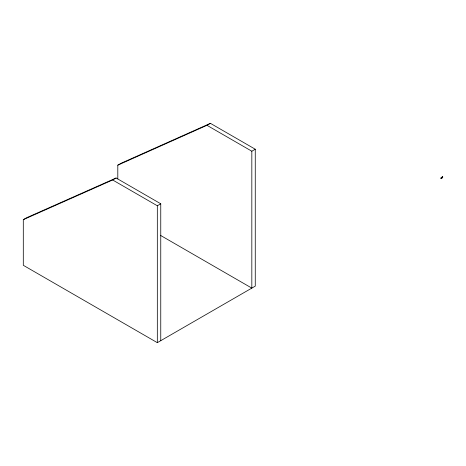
<?xml version="1.0" encoding="UTF-8"?>
<svg xmlns="http://www.w3.org/2000/svg" width="466" height="466" viewBox="0 0 466 466"><rect width="100%" height="100%" fill="white"/><g stroke="black" fill="none" stroke-linecap="round" stroke-linejoin="round"><path stroke-width="0.7" d="M440.982 178.682L442.7 176.707L442.7 177.692L440.982 178.682L440.982 177.598L442.7 176.707M117.805 178.909L117.805 165.168L121.242 163.187L210.411 123.333L255.263 149.225L255.263 286.124L157.322 342.667L23.3 265.294L23.3 219.661L26.737 217.674L116.086 177.995L160.758 203.788L160.758 340.687M117.805 165.168L206.974 125.313L210.411 123.333M23.3 219.661L112.65 179.975L116.086 177.995M112.65 179.975L157.322 205.768L160.758 203.788M206.974 125.313L251.826 151.211L255.263 149.225M160.589 235.435L251.826 288.11L251.826 151.211M157.322 205.768L157.322 342.667"/></g></svg>
